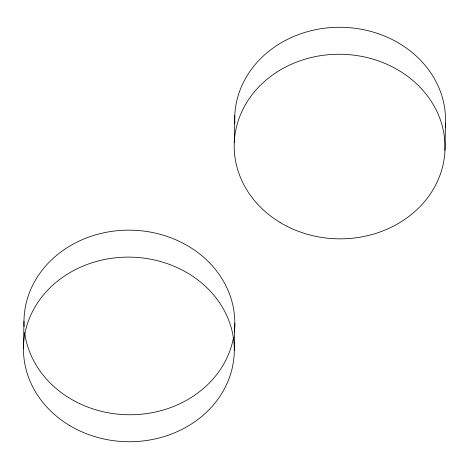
<?xml version="1.0" encoding="UTF-8"?>
<svg xmlns="http://www.w3.org/2000/svg" width="469" height="469" viewBox="0 0 469 469"><rect width="100%" height="100%" fill="white"/><g stroke="black" fill="none" stroke-linecap="round" stroke-linejoin="round"><path stroke-width="0.7" d="M23.45 348.408L23.966 321.441M234.26 142.652L234.776 115.685M234.295 350.437L234.811 323.469M444.964 150.443L445.48 123.476M234.834 123.693A105.425 92.299 1.1 0 1 341.584 27.29A105.425 92.299 1.1 0 1 445.239 127.175M24.095 326.565A105.425 92.299 1.1 0 1 131.971 230.191A105.425 92.299 1.1 0 1 234.301 332.017M233.539 337.246A105.425 92.299 1.1 0 1 127.269 414.731A105.425 92.299 1.1 0 1 24.669 332.627M280.011 222.417A105.425 92.299 1.1 0 0 444.718 154.143A105.425 92.299 1.1 0 0 294.104 63.086A105.425 92.299 1.1 0 0 280.011 222.417M69.271 425.295A105.425 92.299 1.1 0 0 233.978 357.02A105.425 92.299 1.1 0 0 83.365 265.958A105.425 92.299 1.1 0 0 69.271 425.295"/></g></svg>
